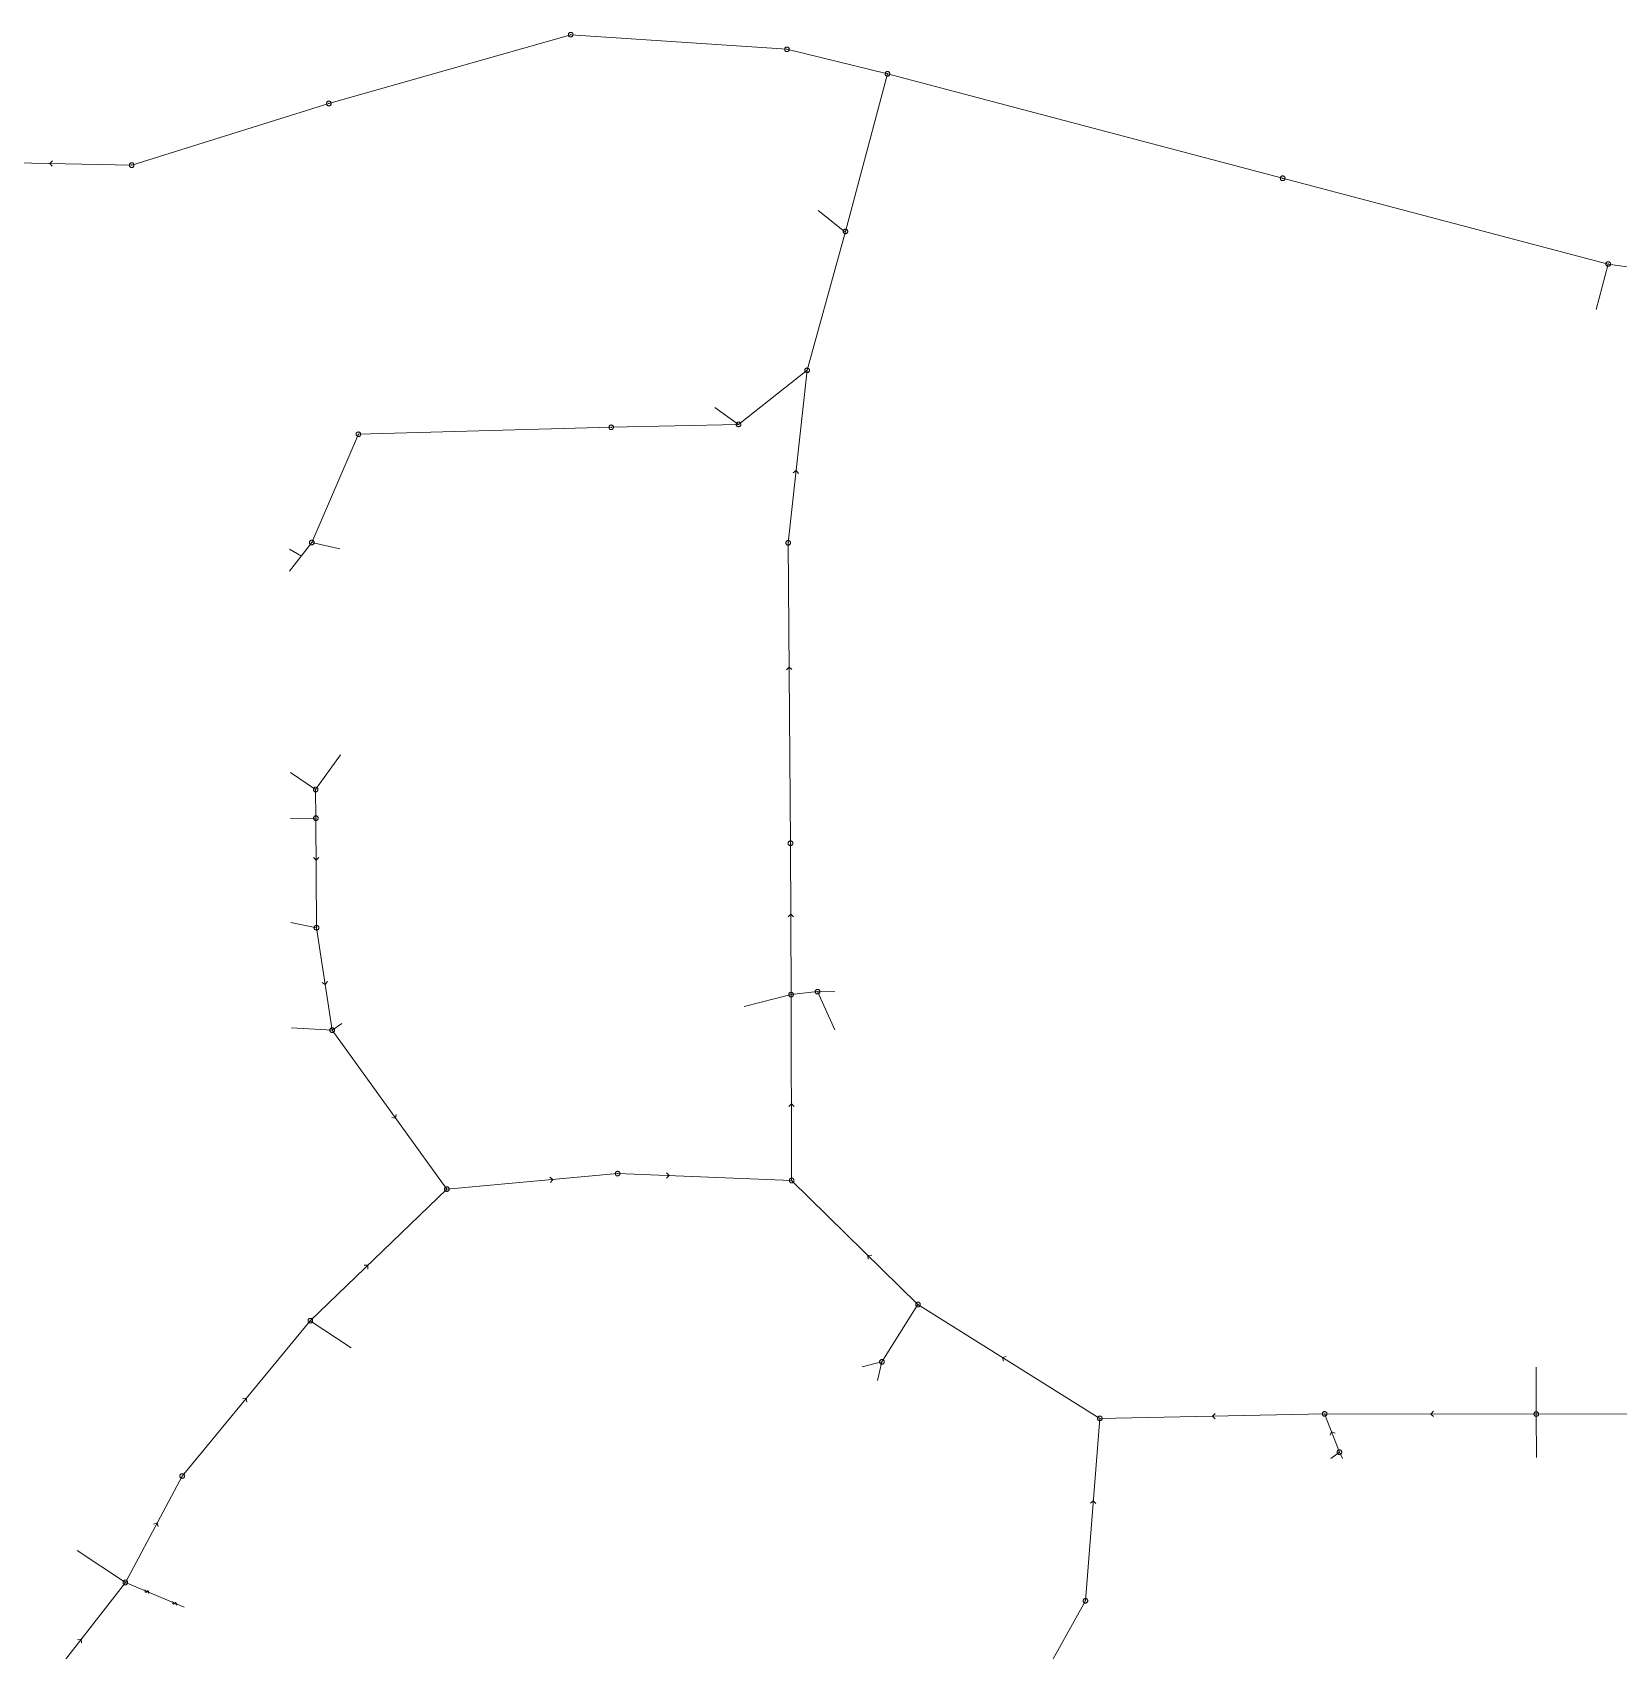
# Model space of a CAD drawing. Header units: metres. Extents: x 25504150 to 25508618, y 6694193 to 6702753.
# Drawn here: x 25505880.9 to 25506196.1, y 6696056.6 to 6696378.1 of the extents above; entities that cross this region are included whole.
import ezdxf

# ---------------------------------------------------------------- set-up
doc = ezdxf.new("R2010")
doc.units = ezdxf.units.M
for name, pattern in [('Sewer_node', [0]), ('Viemariputket', [0]), ('Viemarivarusteet', [0])]:
    doc.linetypes.add(name, pattern=pattern)
for name, color, linetype, lineweight in [('Sewer_node', 7, 'Sewer_node', 0), ('Viemariputket', 7, 'Viemariputket', 0), ('Viemarivarusteet', 7, 'Viemarivarusteet', 0)]:
    doc.layers.add(name, color=color, linetype=linetype, lineweight=lineweight)

msp = doc.modelspace()

# ---------------------------------------------------------------- linework, layer by layer
at = {"layer": 'Sewer_node', "color": 46, "linetype": 'Continuous', "true_color": 0x7f5f00, "flags": 128}
for points, elevation in [([(25505988.36, 6696377.65), (25505988.35, 6696377.72), (25505988.34, 6696377.79), (25505988.31, 6696377.86), (25505988.27, 6696377.92), (25505988.23, 6696377.98), (25505988.17, 6696378.02), (25505988.11, 6696378.06), (25505988.04, 6696378.09), (25505987.97, 6696378.1), (25505987.9, 6696378.11), (25505987.83, 6696378.1), (25505987.76, 6696378.09), (25505987.69, 6696378.06), (25505987.63, 6696378.02), (25505987.57, 6696377.98), (25505987.53, 6696377.92), (25505987.49, 6696377.86), (25505987.46, 6696377.79), (25505987.45, 6696377.72), (25505987.44, 6696377.65), (25505987.45, 6696377.58), (25505987.46, 6696377.51), (25505987.49, 6696377.44), (25505987.53, 6696377.38), (25505987.57, 6696377.32), (25505987.63, 6696377.28), (25505987.69, 6696377.24), (25505987.76, 6696377.21), (25505987.83, 6696377.2), (25505987.9, 6696377.19), (25505987.97, 6696377.2), (25505988.04, 6696377.21), (25505988.11, 6696377.24), (25505988.17, 6696377.28), (25505988.23, 6696377.32), (25505988.27, 6696377.38), (25505988.31, 6696377.44), (25505988.34, 6696377.51), (25505988.35, 6696377.58)], 44.67), ([(25506031.33, 6696374.74), (25506031.32, 6696374.81), (25506031.31, 6696374.88), (25506031.28, 6696374.95), (25506031.24, 6696375.01), (25506031.2, 6696375.07), (25506031.14, 6696375.11), (25506031.08, 6696375.15), (25506031.01, 6696375.18), (25506030.94, 6696375.19), (25506030.87, 6696375.2), (25506030.8, 6696375.19), (25506030.73, 6696375.18), (25506030.66, 6696375.15), (25506030.6, 6696375.11), (25506030.54, 6696375.07), (25506030.5, 6696375.01), (25506030.46, 6696374.95), (25506030.43, 6696374.88), (25506030.42, 6696374.81), (25506030.41, 6696374.74), (25506030.42, 6696374.67), (25506030.43, 6696374.6), (25506030.46, 6696374.53), (25506030.5, 6696374.47), (25506030.54, 6696374.41), (25506030.6, 6696374.37), (25506030.66, 6696374.33), (25506030.73, 6696374.3), (25506030.8, 6696374.29), (25506030.87, 6696374.28), (25506030.94, 6696374.29), (25506031.01, 6696374.3), (25506031.08, 6696374.33), (25506031.14, 6696374.37), (25506031.2, 6696374.41), (25506031.24, 6696374.47), (25506031.28, 6696374.53), (25506031.31, 6696374.6), (25506031.32, 6696374.67)], 46.38), ([(25506051.32, 6696369.88), (25506051.31, 6696369.95), (25506051.3, 6696370.03), (25506051.27, 6696370.09), (25506051.23, 6696370.16), (25506051.18, 6696370.21), (25506051.13, 6696370.26), (25506051.06, 6696370.3), (25506051, 6696370.33), (25506050.92, 6696370.34), (25506050.85, 6696370.35), (25506050.78, 6696370.34), (25506050.7, 6696370.33), (25506050.64, 6696370.3), (25506050.57, 6696370.26), (25506050.52, 6696370.21), (25506050.47, 6696370.16), (25506050.43, 6696370.09), (25506050.4, 6696370.03), (25506050.39, 6696369.95), (25506050.38, 6696369.88), (25506050.39, 6696369.81), (25506050.4, 6696369.73), (25506050.43, 6696369.67), (25506050.47, 6696369.6), (25506050.52, 6696369.55), (25506050.57, 6696369.5), (25506050.64, 6696369.46), (25506050.7, 6696369.43), (25506050.78, 6696369.42), (25506050.85, 6696369.41), (25506050.92, 6696369.42), (25506051, 6696369.43), (25506051.06, 6696369.46), (25506051.13, 6696369.5), (25506051.18, 6696369.55), (25506051.23, 6696369.6), (25506051.27, 6696369.67), (25506051.3, 6696369.73), (25506051.31, 6696369.81)], 46.62), ([(25505940.3, 6696363.98), (25505940.29, 6696364.05), (25505940.28, 6696364.12), (25505940.25, 6696364.19), (25505940.21, 6696364.25), (25505940.17, 6696364.31), (25505940.11, 6696364.35), (25505940.05, 6696364.39), (25505939.98, 6696364.42), (25505939.91, 6696364.43), (25505939.84, 6696364.44), (25505939.77, 6696364.43), (25505939.7, 6696364.42), (25505939.63, 6696364.39), (25505939.57, 6696364.35), (25505939.51, 6696364.31), (25505939.47, 6696364.25), (25505939.43, 6696364.19), (25505939.4, 6696364.12), (25505939.39, 6696364.05), (25505939.38, 6696363.98), (25505939.39, 6696363.91), (25505939.4, 6696363.84), (25505939.43, 6696363.77), (25505939.47, 6696363.71), (25505939.51, 6696363.65), (25505939.57, 6696363.61), (25505939.63, 6696363.57), (25505939.7, 6696363.54), (25505939.77, 6696363.53), (25505939.84, 6696363.52), (25505939.91, 6696363.53), (25505939.98, 6696363.54), (25505940.05, 6696363.57), (25505940.11, 6696363.61), (25505940.17, 6696363.65), (25505940.21, 6696363.71), (25505940.25, 6696363.77), (25505940.28, 6696363.84), (25505940.29, 6696363.91)], 41.49), ([(25505901.12, 6696351.73), (25505901.11, 6696351.8), (25505901.1, 6696351.87), (25505901.07, 6696351.94), (25505901.03, 6696352), (25505900.99, 6696352.06), (25505900.93, 6696352.1), (25505900.87, 6696352.14), (25505900.8, 6696352.17), (25505900.73, 6696352.18), (25505900.66, 6696352.19), (25505900.59, 6696352.18), (25505900.52, 6696352.17), (25505900.45, 6696352.14), (25505900.39, 6696352.1), (25505900.33, 6696352.06), (25505900.29, 6696352), (25505900.25, 6696351.94), (25505900.22, 6696351.87), (25505900.21, 6696351.8), (25505900.2, 6696351.73), (25505900.21, 6696351.66), (25505900.22, 6696351.59), (25505900.25, 6696351.52), (25505900.29, 6696351.46), (25505900.33, 6696351.4), (25505900.39, 6696351.36), (25505900.45, 6696351.32), (25505900.52, 6696351.29), (25505900.59, 6696351.28), (25505900.66, 6696351.27), (25505900.73, 6696351.28), (25505900.8, 6696351.29), (25505900.87, 6696351.32), (25505900.93, 6696351.36), (25505900.99, 6696351.4), (25505901.03, 6696351.46), (25505901.07, 6696351.52), (25505901.1, 6696351.59), (25505901.11, 6696351.66)], 39.39), ([(25506129.84, 6696349.12), (25506129.83, 6696349.19), (25506129.82, 6696349.27), (25506129.79, 6696349.33), (25506129.75, 6696349.4), (25506129.7, 6696349.45), (25506129.65, 6696349.5), (25506129.58, 6696349.54), (25506129.52, 6696349.57), (25506129.44, 6696349.58), (25506129.37, 6696349.59), (25506129.3, 6696349.58), (25506129.22, 6696349.57), (25506129.16, 6696349.54), (25506129.09, 6696349.5), (25506129.04, 6696349.45), (25506128.99, 6696349.4), (25506128.95, 6696349.33), (25506128.92, 6696349.27), (25506128.91, 6696349.19), (25506128.9, 6696349.12), (25506128.91, 6696349.05), (25506128.92, 6696348.97), (25506128.95, 6696348.91), (25506128.99, 6696348.84), (25506129.04, 6696348.79), (25506129.09, 6696348.74), (25506129.16, 6696348.7), (25506129.22, 6696348.67), (25506129.3, 6696348.66), (25506129.37, 6696348.65), (25506129.44, 6696348.66), (25506129.52, 6696348.67), (25506129.58, 6696348.7), (25506129.65, 6696348.74), (25506129.7, 6696348.79), (25506129.75, 6696348.84), (25506129.79, 6696348.91), (25506129.82, 6696348.97), (25506129.83, 6696349.05)], 47.59), ([(25506042.95, 6696338.56), (25506042.94, 6696338.63), (25506042.93, 6696338.7), (25506042.9, 6696338.77), (25506042.86, 6696338.83), (25506042.82, 6696338.89), (25506042.76, 6696338.93), (25506042.7, 6696338.97), (25506042.63, 6696339), (25506042.56, 6696339.01), (25506042.49, 6696339.02), (25506042.42, 6696339.01), (25506042.35, 6696339), (25506042.28, 6696338.97), (25506042.22, 6696338.93), (25506042.16, 6696338.89), (25506042.12, 6696338.83), (25506042.08, 6696338.77), (25506042.05, 6696338.7), (25506042.04, 6696338.63), (25506042.03, 6696338.56), (25506042.04, 6696338.49), (25506042.05, 6696338.42), (25506042.08, 6696338.35), (25506042.12, 6696338.29), (25506042.16, 6696338.23), (25506042.22, 6696338.19), (25506042.28, 6696338.15), (25506042.35, 6696338.12), (25506042.42, 6696338.11), (25506042.49, 6696338.1), (25506042.56, 6696338.11), (25506042.63, 6696338.12), (25506042.7, 6696338.15), (25506042.76, 6696338.19), (25506042.82, 6696338.23), (25506042.86, 6696338.29), (25506042.9, 6696338.35), (25506042.93, 6696338.42), (25506042.94, 6696338.49)], 48.01), ([(25506194.52, 6696332.09), (25506194.51, 6696332.16), (25506194.5, 6696332.23), (25506194.47, 6696332.3), (25506194.43, 6696332.36), (25506194.39, 6696332.42), (25506194.33, 6696332.46), (25506194.27, 6696332.5), (25506194.2, 6696332.53), (25506194.13, 6696332.54), (25506194.06, 6696332.55), (25506193.99, 6696332.54), (25506193.92, 6696332.53), (25506193.85, 6696332.5), (25506193.79, 6696332.46), (25506193.73, 6696332.42), (25506193.69, 6696332.36), (25506193.65, 6696332.3), (25506193.62, 6696332.23), (25506193.61, 6696332.16), (25506193.6, 6696332.09), (25506193.61, 6696332.02), (25506193.62, 6696331.95), (25506193.65, 6696331.88), (25506193.69, 6696331.82), (25506193.73, 6696331.76), (25506193.79, 6696331.72), (25506193.85, 6696331.68), (25506193.92, 6696331.65), (25506193.99, 6696331.64), (25506194.06, 6696331.63), (25506194.13, 6696331.64), (25506194.2, 6696331.65), (25506194.27, 6696331.68), (25506194.33, 6696331.72), (25506194.39, 6696331.76), (25506194.43, 6696331.82), (25506194.47, 6696331.88), (25506194.5, 6696331.95), (25506194.51, 6696332.02)], 47), ([(25506035.34, 6696310.97), (25506035.33, 6696311.04), (25506035.32, 6696311.11), (25506035.29, 6696311.18), (25506035.25, 6696311.24), (25506035.21, 6696311.3), (25506035.15, 6696311.34), (25506035.09, 6696311.38), (25506035.02, 6696311.41), (25506034.95, 6696311.42), (25506034.88, 6696311.43), (25506034.81, 6696311.42), (25506034.74, 6696311.41), (25506034.67, 6696311.38), (25506034.61, 6696311.34), (25506034.55, 6696311.3), (25506034.51, 6696311.24), (25506034.47, 6696311.18), (25506034.44, 6696311.11), (25506034.43, 6696311.04), (25506034.42, 6696310.97), (25506034.43, 6696310.9), (25506034.44, 6696310.83), (25506034.47, 6696310.76), (25506034.51, 6696310.7), (25506034.55, 6696310.64), (25506034.61, 6696310.6), (25506034.67, 6696310.56), (25506034.74, 6696310.53), (25506034.81, 6696310.52), (25506034.88, 6696310.51), (25506034.95, 6696310.52), (25506035.02, 6696310.53), (25506035.09, 6696310.56), (25506035.15, 6696310.6), (25506035.21, 6696310.64), (25506035.25, 6696310.7), (25506035.29, 6696310.76), (25506035.32, 6696310.83), (25506035.33, 6696310.9)], 49.31), ([(25505946.17, 6696298.26), (25505946.16, 6696298.33), (25505946.15, 6696298.4), (25505946.12, 6696298.47), (25505946.08, 6696298.53), (25505946.04, 6696298.59), (25505945.98, 6696298.63), (25505945.92, 6696298.67), (25505945.85, 6696298.7), (25505945.78, 6696298.71), (25505945.71, 6696298.72), (25505945.64, 6696298.71), (25505945.57, 6696298.7), (25505945.5, 6696298.67), (25505945.44, 6696298.63), (25505945.38, 6696298.59), (25505945.34, 6696298.53), (25505945.3, 6696298.47), (25505945.27, 6696298.4), (25505945.26, 6696298.33), (25505945.25, 6696298.26), (25505945.26, 6696298.19), (25505945.27, 6696298.12), (25505945.3, 6696298.05), (25505945.34, 6696297.99), (25505945.38, 6696297.93), (25505945.44, 6696297.89), (25505945.5, 6696297.85), (25505945.57, 6696297.82), (25505945.64, 6696297.81), (25505945.71, 6696297.8), (25505945.78, 6696297.81), (25505945.85, 6696297.82), (25505945.92, 6696297.85), (25505945.98, 6696297.89), (25505946.04, 6696297.93), (25505946.08, 6696297.99), (25505946.12, 6696298.05), (25505946.15, 6696298.12), (25505946.16, 6696298.19)], 52.23), ([(25505996.42, 6696299.65), (25505996.41, 6696299.72), (25505996.4, 6696299.79), (25505996.37, 6696299.86), (25505996.33, 6696299.92), (25505996.29, 6696299.98), (25505996.23, 6696300.02), (25505996.17, 6696300.06), (25505996.1, 6696300.09), (25505996.03, 6696300.1), (25505995.96, 6696300.11), (25505995.89, 6696300.1), (25505995.82, 6696300.09), (25505995.75, 6696300.06), (25505995.69, 6696300.02), (25505995.63, 6696299.98), (25505995.59, 6696299.92), (25505995.55, 6696299.86), (25505995.52, 6696299.79), (25505995.51, 6696299.72), (25505995.5, 6696299.65), (25505995.51, 6696299.58), (25505995.52, 6696299.51), (25505995.55, 6696299.44), (25505995.59, 6696299.38), (25505995.63, 6696299.32), (25505995.69, 6696299.28), (25505995.75, 6696299.24), (25505995.82, 6696299.21), (25505995.89, 6696299.2), (25505995.96, 6696299.19), (25505996.03, 6696299.2), (25505996.1, 6696299.21), (25505996.17, 6696299.24), (25505996.23, 6696299.28), (25505996.29, 6696299.32), (25505996.33, 6696299.38), (25505996.37, 6696299.44), (25505996.4, 6696299.51), (25505996.41, 6696299.58)], 49.79), ([(25506021.7, 6696300.23), (25506021.69, 6696300.3), (25506021.68, 6696300.37), (25506021.65, 6696300.44), (25506021.61, 6696300.5), (25506021.57, 6696300.56), (25506021.51, 6696300.6), (25506021.45, 6696300.64), (25506021.38, 6696300.67), (25506021.31, 6696300.68), (25506021.24, 6696300.69), (25506021.17, 6696300.68), (25506021.1, 6696300.67), (25506021.03, 6696300.64), (25506020.97, 6696300.6), (25506020.91, 6696300.56), (25506020.87, 6696300.5), (25506020.83, 6696300.44), (25506020.8, 6696300.37), (25506020.79, 6696300.3), (25506020.78, 6696300.23), (25506020.79, 6696300.16), (25506020.8, 6696300.09), (25506020.83, 6696300.02), (25506020.87, 6696299.96), (25506020.91, 6696299.9), (25506020.97, 6696299.86), (25506021.03, 6696299.82), (25506021.1, 6696299.79), (25506021.17, 6696299.78), (25506021.24, 6696299.77), (25506021.31, 6696299.78), (25506021.38, 6696299.79), (25506021.45, 6696299.82), (25506021.51, 6696299.86), (25506021.57, 6696299.9), (25506021.61, 6696299.96), (25506021.65, 6696300.02), (25506021.68, 6696300.09), (25506021.69, 6696300.16)], 49.57), ([(25505936.91, 6696276.77), (25505936.9, 6696276.84), (25505936.89, 6696276.92), (25505936.86, 6696276.98), (25505936.82, 6696277.05), (25505936.77, 6696277.1), (25505936.72, 6696277.15), (25505936.65, 6696277.19), (25505936.59, 6696277.22), (25505936.51, 6696277.23), (25505936.44, 6696277.24), (25505936.37, 6696277.23), (25505936.29, 6696277.22), (25505936.23, 6696277.19), (25505936.16, 6696277.15), (25505936.11, 6696277.1), (25505936.06, 6696277.05), (25505936.02, 6696276.98), (25505935.99, 6696276.92), (25505935.98, 6696276.84), (25505935.97, 6696276.77), (25505935.98, 6696276.7), (25505935.99, 6696276.62), (25505936.02, 6696276.56), (25505936.06, 6696276.49), (25505936.11, 6696276.44), (25505936.16, 6696276.39), (25505936.23, 6696276.35), (25505936.29, 6696276.32), (25505936.37, 6696276.31), (25505936.44, 6696276.3), (25505936.51, 6696276.31), (25505936.59, 6696276.32), (25505936.65, 6696276.35), (25505936.72, 6696276.39), (25505936.77, 6696276.44), (25505936.82, 6696276.49), (25505936.86, 6696276.56), (25505936.89, 6696276.62), (25505936.9, 6696276.7)], 52.59), ([(25506031.58, 6696276.7), (25506031.57, 6696276.77), (25506031.56, 6696276.84), (25506031.53, 6696276.91), (25506031.49, 6696276.97), (25506031.45, 6696277.03), (25506031.39, 6696277.07), (25506031.33, 6696277.11), (25506031.26, 6696277.14), (25506031.19, 6696277.15), (25506031.12, 6696277.16), (25506031.05, 6696277.15), (25506030.98, 6696277.14), (25506030.91, 6696277.11), (25506030.85, 6696277.07), (25506030.79, 6696277.03), (25506030.75, 6696276.97), (25506030.71, 6696276.91), (25506030.68, 6696276.84), (25506030.67, 6696276.77), (25506030.66, 6696276.7), (25506030.67, 6696276.63), (25506030.68, 6696276.56), (25506030.71, 6696276.49), (25506030.75, 6696276.43), (25506030.79, 6696276.37), (25506030.85, 6696276.33), (25506030.91, 6696276.29), (25506030.98, 6696276.26), (25506031.05, 6696276.25), (25506031.12, 6696276.24), (25506031.19, 6696276.25), (25506031.26, 6696276.26), (25506031.33, 6696276.29), (25506031.39, 6696276.33), (25506031.45, 6696276.37), (25506031.49, 6696276.43), (25506031.53, 6696276.49), (25506031.56, 6696276.56), (25506031.57, 6696276.63)], 50.41), ([(25505937.68, 6696227.7), (25505937.67, 6696227.77), (25505937.66, 6696227.84), (25505937.63, 6696227.91), (25505937.59, 6696227.97), (25505937.55, 6696228.03), (25505937.49, 6696228.07), (25505937.43, 6696228.11), (25505937.36, 6696228.14), (25505937.29, 6696228.15), (25505937.22, 6696228.16), (25505937.15, 6696228.15), (25505937.08, 6696228.14), (25505937.01, 6696228.11), (25505936.95, 6696228.07), (25505936.89, 6696228.03), (25505936.85, 6696227.97), (25505936.81, 6696227.91), (25505936.78, 6696227.84), (25505936.77, 6696227.77), (25505936.76, 6696227.7), (25505936.77, 6696227.63), (25505936.78, 6696227.56), (25505936.81, 6696227.49), (25505936.85, 6696227.43), (25505936.89, 6696227.37), (25505936.95, 6696227.33), (25505937.01, 6696227.29), (25505937.08, 6696227.26), (25505937.15, 6696227.25), (25505937.22, 6696227.24), (25505937.29, 6696227.25), (25505937.36, 6696227.26), (25505937.43, 6696227.29), (25505937.49, 6696227.33), (25505937.55, 6696227.37), (25505937.59, 6696227.43), (25505937.63, 6696227.49), (25505937.66, 6696227.56), (25505937.67, 6696227.63)], 53.03), ([(25505937.72, 6696222), (25505937.71, 6696222.07), (25505937.7, 6696222.14), (25505937.67, 6696222.21), (25505937.63, 6696222.27), (25505937.59, 6696222.33), (25505937.53, 6696222.37), (25505937.47, 6696222.41), (25505937.4, 6696222.44), (25505937.33, 6696222.45), (25505937.26, 6696222.46), (25505937.19, 6696222.45), (25505937.12, 6696222.44), (25505937.05, 6696222.41), (25505936.99, 6696222.37), (25505936.93, 6696222.33), (25505936.89, 6696222.27), (25505936.85, 6696222.21), (25505936.82, 6696222.14), (25505936.81, 6696222.07), (25505936.8, 6696222), (25505936.81, 6696221.93), (25505936.82, 6696221.86), (25505936.85, 6696221.79), (25505936.89, 6696221.73), (25505936.93, 6696221.67), (25505936.99, 6696221.63), (25505937.05, 6696221.59), (25505937.12, 6696221.56), (25505937.19, 6696221.55), (25505937.26, 6696221.54), (25505937.33, 6696221.55), (25505937.4, 6696221.56), (25505937.47, 6696221.59), (25505937.53, 6696221.63), (25505937.59, 6696221.67), (25505937.63, 6696221.73), (25505937.67, 6696221.79), (25505937.7, 6696221.86), (25505937.71, 6696221.93)], 50.44), ([(25506032.05, 6696217), (25506032.04, 6696217.07), (25506032.03, 6696217.15), (25506032, 6696217.21), (25506031.96, 6696217.28), (25506031.91, 6696217.33), (25506031.86, 6696217.38), (25506031.79, 6696217.42), (25506031.73, 6696217.45), (25506031.65, 6696217.46), (25506031.58, 6696217.47), (25506031.51, 6696217.46), (25506031.43, 6696217.45), (25506031.37, 6696217.42), (25506031.3, 6696217.38), (25506031.25, 6696217.33), (25506031.2, 6696217.28), (25506031.16, 6696217.21), (25506031.13, 6696217.15), (25506031.12, 6696217.07), (25506031.11, 6696217), (25506031.12, 6696216.93), (25506031.13, 6696216.85), (25506031.16, 6696216.79), (25506031.2, 6696216.72), (25506031.25, 6696216.67), (25506031.3, 6696216.62), (25506031.37, 6696216.58), (25506031.43, 6696216.55), (25506031.51, 6696216.54), (25506031.58, 6696216.53), (25506031.65, 6696216.54), (25506031.73, 6696216.55), (25506031.79, 6696216.58), (25506031.86, 6696216.62), (25506031.91, 6696216.67), (25506031.96, 6696216.72), (25506032, 6696216.79), (25506032.03, 6696216.85), (25506032.04, 6696216.93)], 51.18), ([(25505937.86, 6696200.24), (25505937.85, 6696200.31), (25505937.84, 6696200.39), (25505937.81, 6696200.45), (25505937.77, 6696200.52), (25505937.72, 6696200.57), (25505937.67, 6696200.62), (25505937.6, 6696200.66), (25505937.54, 6696200.69), (25505937.46, 6696200.7), (25505937.39, 6696200.71), (25505937.32, 6696200.7), (25505937.24, 6696200.69), (25505937.18, 6696200.66), (25505937.11, 6696200.62), (25505937.06, 6696200.57), (25505937.01, 6696200.52), (25505936.97, 6696200.45), (25505936.94, 6696200.39), (25505936.93, 6696200.31), (25505936.92, 6696200.24), (25505936.93, 6696200.17), (25505936.94, 6696200.09), (25505936.97, 6696200.03), (25505937.01, 6696199.96), (25505937.06, 6696199.91), (25505937.11, 6696199.86), (25505937.18, 6696199.82), (25505937.24, 6696199.79), (25505937.32, 6696199.78), (25505937.39, 6696199.77), (25505937.46, 6696199.78), (25505937.54, 6696199.79), (25505937.6, 6696199.82), (25505937.67, 6696199.86), (25505937.72, 6696199.91), (25505937.77, 6696199.96), (25505937.81, 6696200.03), (25505937.84, 6696200.09), (25505937.85, 6696200.17)], 52.53), ([(25506032.15, 6696186.94), (25506032.14, 6696187.01), (25506032.13, 6696187.08), (25506032.1, 6696187.15), (25506032.06, 6696187.21), (25506032.02, 6696187.27), (25506031.96, 6696187.31), (25506031.9, 6696187.35), (25506031.83, 6696187.38), (25506031.76, 6696187.39), (25506031.69, 6696187.4), (25506031.62, 6696187.39), (25506031.55, 6696187.38), (25506031.48, 6696187.35), (25506031.42, 6696187.31), (25506031.36, 6696187.27), (25506031.32, 6696187.21), (25506031.28, 6696187.15), (25506031.25, 6696187.08), (25506031.24, 6696187.01), (25506031.23, 6696186.94), (25506031.24, 6696186.87), (25506031.25, 6696186.8), (25506031.28, 6696186.73), (25506031.32, 6696186.67), (25506031.36, 6696186.61), (25506031.42, 6696186.57), (25506031.48, 6696186.53), (25506031.55, 6696186.5), (25506031.62, 6696186.49), (25506031.69, 6696186.48), (25506031.76, 6696186.49), (25506031.83, 6696186.5), (25506031.9, 6696186.53), (25506031.96, 6696186.57), (25506032.02, 6696186.61), (25506032.06, 6696186.67), (25506032.1, 6696186.73), (25506032.13, 6696186.8), (25506032.14, 6696186.87)], 51.01), ([(25506037.41, 6696187.53), (25506037.4, 6696187.6), (25506037.39, 6696187.67), (25506037.36, 6696187.74), (25506037.32, 6696187.8), (25506037.28, 6696187.86), (25506037.22, 6696187.9), (25506037.16, 6696187.94), (25506037.09, 6696187.97), (25506037.02, 6696187.98), (25506036.95, 6696187.99), (25506036.88, 6696187.98), (25506036.81, 6696187.97), (25506036.74, 6696187.94), (25506036.68, 6696187.9), (25506036.62, 6696187.86), (25506036.58, 6696187.8), (25506036.54, 6696187.74), (25506036.51, 6696187.67), (25506036.5, 6696187.6), (25506036.49, 6696187.53), (25506036.5, 6696187.46), (25506036.51, 6696187.39), (25506036.54, 6696187.32), (25506036.58, 6696187.26), (25506036.62, 6696187.2), (25506036.68, 6696187.16), (25506036.74, 6696187.12), (25506036.81, 6696187.09), (25506036.88, 6696187.08), (25506036.95, 6696187.07), (25506037.02, 6696187.08), (25506037.09, 6696187.09), (25506037.16, 6696187.12), (25506037.22, 6696187.16), (25506037.28, 6696187.2), (25506037.32, 6696187.26), (25506037.36, 6696187.32), (25506037.39, 6696187.39), (25506037.4, 6696187.46)], 51.33), ([(25505940.96, 6696179.88), (25505940.95, 6696179.95), (25505940.94, 6696180.02), (25505940.91, 6696180.09), (25505940.87, 6696180.15), (25505940.83, 6696180.21), (25505940.77, 6696180.25), (25505940.71, 6696180.29), (25505940.64, 6696180.32), (25505940.57, 6696180.33), (25505940.5, 6696180.34), (25505940.43, 6696180.33), (25505940.36, 6696180.32), (25505940.29, 6696180.29), (25505940.23, 6696180.25), (25505940.17, 6696180.21), (25505940.13, 6696180.15), (25505940.09, 6696180.09), (25505940.06, 6696180.02), (25505940.05, 6696179.95), (25505940.04, 6696179.88), (25505940.05, 6696179.81), (25505940.06, 6696179.74), (25505940.09, 6696179.67), (25505940.13, 6696179.61), (25505940.17, 6696179.55), (25505940.23, 6696179.51), (25505940.29, 6696179.47), (25505940.36, 6696179.44), (25505940.43, 6696179.43), (25505940.5, 6696179.42), (25505940.57, 6696179.43), (25505940.64, 6696179.44), (25505940.71, 6696179.47), (25505940.77, 6696179.51), (25505940.83, 6696179.55), (25505940.87, 6696179.61), (25505940.91, 6696179.67), (25505940.94, 6696179.74), (25505940.95, 6696179.81)], 52.09), ([(25505997.68, 6696151.38), (25505997.67, 6696151.45), (25505997.66, 6696151.52), (25505997.63, 6696151.59), (25505997.59, 6696151.65), (25505997.55, 6696151.71), (25505997.49, 6696151.75), (25505997.43, 6696151.79), (25505997.36, 6696151.82), (25505997.29, 6696151.83), (25505997.22, 6696151.84), (25505997.15, 6696151.83), (25505997.08, 6696151.82), (25505997.01, 6696151.79), (25505996.95, 6696151.75), (25505996.89, 6696151.71), (25505996.85, 6696151.65), (25505996.81, 6696151.59), (25505996.78, 6696151.52), (25505996.77, 6696151.45), (25505996.76, 6696151.38), (25505996.77, 6696151.31), (25505996.78, 6696151.24), (25505996.81, 6696151.17), (25505996.85, 6696151.11), (25505996.89, 6696151.05), (25505996.95, 6696151.01), (25505997.01, 6696150.97), (25505997.08, 6696150.94), (25505997.15, 6696150.93), (25505997.22, 6696150.92), (25505997.29, 6696150.93), (25505997.36, 6696150.94), (25505997.43, 6696150.97), (25505997.49, 6696151.01), (25505997.55, 6696151.05), (25505997.59, 6696151.11), (25505997.63, 6696151.17), (25505997.66, 6696151.24), (25505997.67, 6696151.31)], 51.93), ([(25505963.74, 6696148.3), (25505963.73, 6696148.37), (25505963.72, 6696148.44), (25505963.69, 6696148.51), (25505963.65, 6696148.57), (25505963.61, 6696148.63), (25505963.55, 6696148.67), (25505963.49, 6696148.71), (25505963.42, 6696148.74), (25505963.35, 6696148.75), (25505963.28, 6696148.76), (25505963.21, 6696148.75), (25505963.14, 6696148.74), (25505963.07, 6696148.71), (25505963.01, 6696148.67), (25505962.95, 6696148.63), (25505962.91, 6696148.57), (25505962.87, 6696148.51), (25505962.84, 6696148.44), (25505962.83, 6696148.37), (25505962.82, 6696148.3), (25505962.83, 6696148.23), (25505962.84, 6696148.16), (25505962.87, 6696148.09), (25505962.91, 6696148.03), (25505962.95, 6696147.97), (25505963.01, 6696147.93), (25505963.07, 6696147.89), (25505963.14, 6696147.86), (25505963.21, 6696147.85), (25505963.28, 6696147.84), (25505963.35, 6696147.85), (25505963.42, 6696147.86), (25505963.49, 6696147.89), (25505963.55, 6696147.93), (25505963.61, 6696147.97), (25505963.65, 6696148.03), (25505963.69, 6696148.09), (25505963.72, 6696148.16), (25505963.73, 6696148.23)], 52.83), ([(25506032.26, 6696150.02), (25506032.25, 6696150.09), (25506032.24, 6696150.16), (25506032.21, 6696150.23), (25506032.17, 6696150.29), (25506032.13, 6696150.35), (25506032.07, 6696150.39), (25506032.01, 6696150.43), (25506031.94, 6696150.46), (25506031.87, 6696150.47), (25506031.8, 6696150.48), (25506031.73, 6696150.47), (25506031.66, 6696150.46), (25506031.59, 6696150.43), (25506031.53, 6696150.39), (25506031.47, 6696150.35), (25506031.43, 6696150.29), (25506031.39, 6696150.23), (25506031.36, 6696150.16), (25506031.35, 6696150.09), (25506031.34, 6696150.02), (25506031.35, 6696149.95), (25506031.36, 6696149.88), (25506031.39, 6696149.81), (25506031.43, 6696149.75), (25506031.47, 6696149.69), (25506031.53, 6696149.65), (25506031.59, 6696149.61), (25506031.66, 6696149.58), (25506031.73, 6696149.57), (25506031.8, 6696149.56), (25506031.87, 6696149.57), (25506031.94, 6696149.58), (25506032.01, 6696149.61), (25506032.07, 6696149.65), (25506032.13, 6696149.69), (25506032.17, 6696149.75), (25506032.21, 6696149.81), (25506032.24, 6696149.88), (25506032.25, 6696149.95)], 51.2), ([(25506057.37, 6696125.38), (25506057.36, 6696125.45), (25506057.35, 6696125.52), (25506057.32, 6696125.59), (25506057.28, 6696125.65), (25506057.24, 6696125.71), (25506057.18, 6696125.75), (25506057.12, 6696125.79), (25506057.05, 6696125.82), (25506056.98, 6696125.83), (25506056.91, 6696125.84), (25506056.84, 6696125.83), (25506056.77, 6696125.82), (25506056.7, 6696125.79), (25506056.64, 6696125.75), (25506056.58, 6696125.71), (25506056.54, 6696125.65), (25506056.5, 6696125.59), (25506056.47, 6696125.52), (25506056.46, 6696125.45), (25506056.45, 6696125.38), (25506056.46, 6696125.31), (25506056.47, 6696125.24), (25506056.5, 6696125.17), (25506056.54, 6696125.11), (25506056.58, 6696125.05), (25506056.64, 6696125.01), (25506056.7, 6696124.97), (25506056.77, 6696124.94), (25506056.84, 6696124.93), (25506056.91, 6696124.92), (25506056.98, 6696124.93), (25506057.05, 6696124.94), (25506057.12, 6696124.97), (25506057.18, 6696125.01), (25506057.24, 6696125.05), (25506057.28, 6696125.11), (25506057.32, 6696125.17), (25506057.35, 6696125.24), (25506057.36, 6696125.31)], 51.51), ([(25505936.62, 6696122.16), (25505936.61, 6696122.23), (25505936.6, 6696122.3), (25505936.57, 6696122.37), (25505936.53, 6696122.43), (25505936.49, 6696122.49), (25505936.43, 6696122.53), (25505936.37, 6696122.57), (25505936.3, 6696122.6), (25505936.23, 6696122.61), (25505936.16, 6696122.62), (25505936.09, 6696122.61), (25505936.02, 6696122.6), (25505935.95, 6696122.57), (25505935.89, 6696122.53), (25505935.83, 6696122.49), (25505935.79, 6696122.43), (25505935.75, 6696122.37), (25505935.72, 6696122.3), (25505935.71, 6696122.23), (25505935.7, 6696122.16), (25505935.71, 6696122.09), (25505935.72, 6696122.02), (25505935.75, 6696121.95), (25505935.79, 6696121.89), (25505935.83, 6696121.83), (25505935.89, 6696121.79), (25505935.95, 6696121.75), (25505936.02, 6696121.72), (25505936.09, 6696121.71), (25505936.16, 6696121.7), (25505936.23, 6696121.71), (25505936.3, 6696121.72), (25505936.37, 6696121.75), (25505936.43, 6696121.79), (25505936.49, 6696121.83), (25505936.53, 6696121.89), (25505936.57, 6696121.95), (25505936.6, 6696122.02), (25505936.61, 6696122.09)], 52.51), ([(25506050.21, 6696113.97), (25506050.2, 6696114.04), (25506050.19, 6696114.12), (25506050.16, 6696114.18), (25506050.12, 6696114.25), (25506050.07, 6696114.3), (25506050.02, 6696114.35), (25506049.95, 6696114.39), (25506049.89, 6696114.42), (25506049.81, 6696114.43), (25506049.74, 6696114.44), (25506049.67, 6696114.43), (25506049.59, 6696114.42), (25506049.53, 6696114.39), (25506049.46, 6696114.35), (25506049.41, 6696114.3), (25506049.36, 6696114.25), (25506049.32, 6696114.18), (25506049.29, 6696114.12), (25506049.28, 6696114.04), (25506049.27, 6696113.97), (25506049.28, 6696113.9), (25506049.29, 6696113.82), (25506049.32, 6696113.76), (25506049.36, 6696113.69), (25506049.41, 6696113.64), (25506049.46, 6696113.59), (25506049.53, 6696113.55), (25506049.59, 6696113.52), (25506049.67, 6696113.51), (25506049.74, 6696113.5), (25506049.81, 6696113.51), (25506049.89, 6696113.52), (25506049.95, 6696113.55), (25506050.02, 6696113.59), (25506050.07, 6696113.64), (25506050.12, 6696113.69), (25506050.16, 6696113.76), (25506050.19, 6696113.82), (25506050.2, 6696113.9)], 51.53), ([(25506093.5, 6696102.75), (25506093.49, 6696102.82), (25506093.48, 6696102.89), (25506093.45, 6696102.96), (25506093.41, 6696103.02), (25506093.37, 6696103.08), (25506093.31, 6696103.12), (25506093.25, 6696103.16), (25506093.18, 6696103.19), (25506093.11, 6696103.2), (25506093.04, 6696103.21), (25506092.97, 6696103.2), (25506092.9, 6696103.19), (25506092.83, 6696103.16), (25506092.77, 6696103.12), (25506092.71, 6696103.08), (25506092.67, 6696103.02), (25506092.63, 6696102.96), (25506092.6, 6696102.89), (25506092.59, 6696102.82), (25506092.58, 6696102.75), (25506092.59, 6696102.68), (25506092.6, 6696102.61), (25506092.63, 6696102.54), (25506092.67, 6696102.48), (25506092.71, 6696102.42), (25506092.77, 6696102.38), (25506092.83, 6696102.34), (25506092.9, 6696102.31), (25506092.97, 6696102.3), (25506093.04, 6696102.29), (25506093.11, 6696102.3), (25506093.18, 6696102.31), (25506093.25, 6696102.34), (25506093.31, 6696102.38), (25506093.37, 6696102.42), (25506093.41, 6696102.48), (25506093.45, 6696102.54), (25506093.48, 6696102.61), (25506093.49, 6696102.68)], 51.22), ([(25506138.17, 6696103.64), (25506138.16, 6696103.71), (25506138.15, 6696103.78), (25506138.12, 6696103.85), (25506138.08, 6696103.91), (25506138.04, 6696103.97), (25506137.98, 6696104.01), (25506137.92, 6696104.05), (25506137.85, 6696104.08), (25506137.78, 6696104.09), (25506137.71, 6696104.1), (25506137.64, 6696104.09), (25506137.57, 6696104.08), (25506137.5, 6696104.05), (25506137.44, 6696104.01), (25506137.38, 6696103.97), (25506137.34, 6696103.91), (25506137.3, 6696103.85), (25506137.27, 6696103.78), (25506137.26, 6696103.71), (25506137.25, 6696103.64), (25506137.26, 6696103.57), (25506137.27, 6696103.5), (25506137.3, 6696103.43), (25506137.34, 6696103.37), (25506137.38, 6696103.31), (25506137.44, 6696103.27), (25506137.5, 6696103.23), (25506137.57, 6696103.2), (25506137.64, 6696103.19), (25506137.71, 6696103.18), (25506137.78, 6696103.19), (25506137.85, 6696103.2), (25506137.92, 6696103.23), (25506137.98, 6696103.27), (25506138.04, 6696103.31), (25506138.08, 6696103.37), (25506138.12, 6696103.43), (25506138.15, 6696103.5), (25506138.16, 6696103.57)], 51.06), ([(25506180.23, 6696103.61), (25506180.22, 6696103.68), (25506180.21, 6696103.75), (25506180.18, 6696103.82), (25506180.14, 6696103.88), (25506180.1, 6696103.94), (25506180.04, 6696103.98), (25506179.98, 6696104.02), (25506179.91, 6696104.05), (25506179.84, 6696104.06), (25506179.77, 6696104.07), (25506179.7, 6696104.06), (25506179.63, 6696104.05), (25506179.56, 6696104.02), (25506179.5, 6696103.98), (25506179.44, 6696103.94), (25506179.4, 6696103.88), (25506179.36, 6696103.82), (25506179.33, 6696103.75), (25506179.32, 6696103.68), (25506179.31, 6696103.61), (25506179.32, 6696103.54), (25506179.33, 6696103.47), (25506179.36, 6696103.4), (25506179.4, 6696103.34), (25506179.44, 6696103.28), (25506179.5, 6696103.24), (25506179.56, 6696103.2), (25506179.63, 6696103.17), (25506179.7, 6696103.16), (25506179.77, 6696103.15), (25506179.84, 6696103.16), (25506179.91, 6696103.17), (25506179.98, 6696103.2), (25506180.04, 6696103.24), (25506180.1, 6696103.28), (25506180.14, 6696103.34), (25506180.18, 6696103.4), (25506180.21, 6696103.47), (25506180.22, 6696103.54)], 50.68), ([(25506141.11, 6696096.04), (25506141.1, 6696096.11), (25506141.09, 6696096.18), (25506141.06, 6696096.25), (25506141.02, 6696096.31), (25506140.98, 6696096.37), (25506140.92, 6696096.41), (25506140.86, 6696096.45), (25506140.79, 6696096.48), (25506140.72, 6696096.49), (25506140.65, 6696096.5), (25506140.58, 6696096.49), (25506140.51, 6696096.48), (25506140.44, 6696096.45), (25506140.38, 6696096.41), (25506140.32, 6696096.37), (25506140.28, 6696096.31), (25506140.24, 6696096.25), (25506140.21, 6696096.18), (25506140.2, 6696096.11), (25506140.19, 6696096.04), (25506140.2, 6696095.97), (25506140.21, 6696095.9), (25506140.24, 6696095.83), (25506140.28, 6696095.77), (25506140.32, 6696095.71), (25506140.38, 6696095.67), (25506140.44, 6696095.63), (25506140.51, 6696095.6), (25506140.58, 6696095.59), (25506140.65, 6696095.58), (25506140.72, 6696095.59), (25506140.79, 6696095.6), (25506140.86, 6696095.63), (25506140.92, 6696095.67), (25506140.98, 6696095.71), (25506141.02, 6696095.77), (25506141.06, 6696095.83), (25506141.09, 6696095.9), (25506141.1, 6696095.97)], 50.9), ([(25505911.16, 6696091.3), (25505911.15, 6696091.37), (25505911.14, 6696091.44), (25505911.11, 6696091.51), (25505911.07, 6696091.57), (25505911.03, 6696091.63), (25505910.97, 6696091.67), (25505910.91, 6696091.71), (25505910.84, 6696091.74), (25505910.77, 6696091.75), (25505910.7, 6696091.76), (25505910.63, 6696091.75), (25505910.56, 6696091.74), (25505910.49, 6696091.71), (25505910.43, 6696091.67), (25505910.37, 6696091.63), (25505910.33, 6696091.57), (25505910.29, 6696091.51), (25505910.26, 6696091.44), (25505910.25, 6696091.37), (25505910.24, 6696091.3), (25505910.25, 6696091.23), (25505910.26, 6696091.16), (25505910.29, 6696091.09), (25505910.33, 6696091.03), (25505910.37, 6696090.97), (25505910.43, 6696090.93), (25505910.49, 6696090.89), (25505910.56, 6696090.86), (25505910.63, 6696090.85), (25505910.7, 6696090.84), (25505910.77, 6696090.85), (25505910.84, 6696090.86), (25505910.91, 6696090.89), (25505910.97, 6696090.93), (25505911.03, 6696090.97), (25505911.07, 6696091.03), (25505911.11, 6696091.09), (25505911.14, 6696091.16), (25505911.15, 6696091.23)], 50.57), ([(25505899.86, 6696070.15), (25505899.85, 6696070.22), (25505899.84, 6696070.29), (25505899.81, 6696070.36), (25505899.77, 6696070.42), (25505899.73, 6696070.48), (25505899.67, 6696070.52), (25505899.61, 6696070.56), (25505899.54, 6696070.59), (25505899.47, 6696070.6), (25505899.4, 6696070.61), (25505899.33, 6696070.6), (25505899.26, 6696070.59), (25505899.19, 6696070.56), (25505899.13, 6696070.52), (25505899.07, 6696070.48), (25505899.03, 6696070.42), (25505898.99, 6696070.36), (25505898.96, 6696070.29), (25505898.95, 6696070.22), (25505898.94, 6696070.15), (25505898.95, 6696070.08), (25505898.96, 6696070.01), (25505898.99, 6696069.94), (25505899.03, 6696069.88), (25505899.07, 6696069.82), (25505899.13, 6696069.78), (25505899.19, 6696069.74), (25505899.26, 6696069.71), (25505899.33, 6696069.7), (25505899.4, 6696069.69), (25505899.47, 6696069.7), (25505899.54, 6696069.71), (25505899.61, 6696069.74), (25505899.67, 6696069.78), (25505899.73, 6696069.82), (25505899.77, 6696069.88), (25505899.81, 6696069.94), (25505899.84, 6696070.01), (25505899.85, 6696070.08)], 50.94), ([(25506090.64, 6696066.52), (25506090.63, 6696066.59), (25506090.62, 6696066.66), (25506090.59, 6696066.73), (25506090.55, 6696066.79), (25506090.51, 6696066.85), (25506090.45, 6696066.89), (25506090.39, 6696066.93), (25506090.32, 6696066.96), (25506090.25, 6696066.97), (25506090.18, 6696066.98), (25506090.11, 6696066.97), (25506090.04, 6696066.96), (25506089.97, 6696066.93), (25506089.91, 6696066.89), (25506089.85, 6696066.85), (25506089.81, 6696066.79), (25506089.77, 6696066.73), (25506089.74, 6696066.66), (25506089.73, 6696066.59), (25506089.72, 6696066.52), (25506089.73, 6696066.45), (25506089.74, 6696066.38), (25506089.77, 6696066.31), (25506089.81, 6696066.25), (25506089.85, 6696066.19), (25506089.91, 6696066.15), (25506089.97, 6696066.11), (25506090.04, 6696066.08), (25506090.11, 6696066.07), (25506090.18, 6696066.06), (25506090.25, 6696066.07), (25506090.32, 6696066.08), (25506090.39, 6696066.11), (25506090.45, 6696066.15), (25506090.51, 6696066.19), (25506090.55, 6696066.25), (25506090.59, 6696066.31), (25506090.62, 6696066.38), (25506090.63, 6696066.45)], 52.46)]:
    msp.add_lwpolyline(points, close=True, dxfattribs=dict(at, elevation=elevation))
for points in [[(25505884.9, 6696352.57), (25505884.37, 6696352.05), (25505884.88, 6696351.51)], [(25506033.17, 6696290.48), (25506032.7, 6696291.06), (25506032.12, 6696290.59)], [(25506031.85, 6696251.5), (25506031.31, 6696252.02), (25506030.79, 6696251.49)], [(25505936.77, 6696214.18), (25505937.31, 6696213.66), (25505937.83, 6696214.19)], [(25506032.17, 6696202.41), (25506031.63, 6696202.93), (25506031.11, 6696202.41)], [(25505938.5, 6696189.36), (25505939.12, 6696188.93), (25505939.54, 6696189.54)], [(25506032.3, 6696164.74), (25506031.75, 6696165.25), (25506031.24, 6696164.72)], [(25505952.35, 6696162.52), (25505953.09, 6696162.42), (25505953.2, 6696163.15)], [(25505983.86, 6696149.62), (25505984.32, 6696150.21), (25505983.75, 6696150.67)], [(25506006.92, 6696150.45), (25506007.46, 6696150.98), (25506006.94, 6696151.51)], [(25506047.72, 6696135.16), (25506046.97, 6696135.14), (25506046.98, 6696134.39)], [(25505947.59, 6696132.42), (25505947.59, 6696133.17), (25505946.85, 6696133.18)], [(25506074.44, 6696115.04), (25506073.72, 6696114.85), (25506073.9, 6696114.13)], [(25505923.53, 6696106), (25505923.44, 6696106.74), (25505922.7, 6696106.66)], [(25506115.95, 6696103.75), (25506115.44, 6696103.19), (25506115.99, 6696102.69)], [(25506159.32, 6696104.17), (25506158.8, 6696103.62), (25506159.34, 6696103.11)], [(25506139.78, 6696099.81), (25506139.08, 6696100.1), (25506138.79, 6696099.42)], [(25506092.24, 6696085.81), (25506091.74, 6696086.37), (25506091.18, 6696085.88)], [(25505905.95, 6696081.26), (25505905.71, 6696081.97), (25505905, 6696081.74)], [(25505903.18, 6696068.61), (25505903.2, 6696068.62), (25505903.21, 6696068.63), (25505903.22, 6696068.63), (25505903.22, 6696068.64), (25505903.23, 6696068.64), (25505903.24, 6696068.64), (25505903.25, 6696068.64), (25505903.26, 6696068.65), (25505903.27, 6696068.65), (25505903.28, 6696068.64), (25505903.29, 6696068.64), (25505903.3, 6696068.64), (25505903.31, 6696068.63), (25505903.32, 6696068.63), (25505903.33, 6696068.62), (25505903.33, 6696068.62), (25505903.34, 6696068.61), (25505903.34, 6696068.6), (25505903.35, 6696068.59), (25505903.35, 6696068.58), (25505903.36, 6696068.57), (25505903.36, 6696068.56), (25505903.36, 6696068.55), (25505903.36, 6696068.54), (25505903.36, 6696068.52)], [(25505903.33, 6696068.4), (25505903.33, 6696068.36), (25505903.33, 6696068.35), (25505903.33, 6696068.33), (25505903.33, 6696068.31), (25505903.34, 6696068.3), (25505903.35, 6696068.28), (25505903.35, 6696068.27), (25505903.36, 6696068.25), (25505903.37, 6696068.24), (25505903.38, 6696068.23), (25505903.39, 6696068.22), (25505903.41, 6696068.21), (25505903.42, 6696068.2), (25505903.44, 6696068.2), (25505903.45, 6696068.2), (25505903.47, 6696068.19), (25505903.48, 6696068.19), (25505903.5, 6696068.19), (25505903.51, 6696068.2), (25505903.53, 6696068.2), (25505903.54, 6696068.21), (25505903.56, 6696068.21), (25505903.57, 6696068.22), (25505903.59, 6696068.23), (25505903.6, 6696068.24), (25505903.63, 6696068.27)], [(25505903.7, 6696068.4), (25505903.72, 6696068.43), (25505903.74, 6696068.45), (25505903.75, 6696068.46), (25505903.76, 6696068.47), (25505903.78, 6696068.48), (25505903.79, 6696068.48), (25505903.81, 6696068.49), (25505903.82, 6696068.49), (25505903.84, 6696068.5), (25505903.85, 6696068.5), (25505903.87, 6696068.5), (25505903.88, 6696068.5), (25505903.9, 6696068.49), (25505903.91, 6696068.49), (25505903.92, 6696068.48), (25505903.93, 6696068.47), (25505903.94, 6696068.46), (25505903.95, 6696068.45), (25505903.96, 6696068.44), (25505903.97, 6696068.42), (25505903.98, 6696068.41), (25505903.98, 6696068.39), (25505903.99, 6696068.38), (25505903.99, 6696068.36), (25505903.99, 6696068.34), (25505903.99, 6696068.3)], [(25505903.97, 6696068.18), (25505903.96, 6696068.16), (25505903.96, 6696068.15), (25505903.97, 6696068.14), (25505903.97, 6696068.13), (25505903.97, 6696068.12), (25505903.97, 6696068.11), (25505903.98, 6696068.1), (25505903.98, 6696068.09), (25505903.99, 6696068.09), (25505903.99, 6696068.08), (25505904, 6696068.07), (25505904.01, 6696068.07), (25505904.02, 6696068.07), (25505904.02, 6696068.06), (25505904.03, 6696068.06), (25505904.04, 6696068.06), (25505904.05, 6696068.06), (25505904.06, 6696068.06), (25505904.07, 6696068.06), (25505904.08, 6696068.07), (25505904.09, 6696068.07), (25505904.1, 6696068.07), (25505904.1, 6696068.08), (25505904.11, 6696068.09), (25505904.12, 6696068.09), (25505904.14, 6696068.11)], [(25505908.69, 6696066.27), (25505908.71, 6696066.29), (25505908.72, 6696066.29), (25505908.72, 6696066.3), (25505908.73, 6696066.3), (25505908.74, 6696066.31), (25505908.75, 6696066.31), (25505908.76, 6696066.31), (25505908.77, 6696066.32), (25505908.78, 6696066.32), (25505908.79, 6696066.32), (25505908.8, 6696066.31), (25505908.81, 6696066.31), (25505908.82, 6696066.31), (25505908.83, 6696066.31), (25505908.84, 6696066.3), (25505908.84, 6696066.29), (25505908.85, 6696066.29), (25505908.86, 6696066.28), (25505908.86, 6696066.27), (25505908.87, 6696066.26), (25505908.87, 6696066.25), (25505908.88, 6696066.24), (25505908.88, 6696066.23), (25505908.88, 6696066.22), (25505908.88, 6696066.21), (25505908.88, 6696066.19)], [(25505908.85, 6696066.07), (25505908.85, 6696066.04), (25505908.85, 6696066.02), (25505908.85, 6696066), (25505908.85, 6696065.98), (25505908.86, 6696065.97), (25505908.86, 6696065.95), (25505908.87, 6696065.94), (25505908.88, 6696065.92), (25505908.89, 6696065.91), (25505908.9, 6696065.9), (25505908.91, 6696065.89), (25505908.93, 6696065.88), (25505908.94, 6696065.88), (25505908.95, 6696065.87), (25505908.97, 6696065.87), (25505908.98, 6696065.86), (25505909, 6696065.86), (25505909.02, 6696065.86), (25505909.03, 6696065.87), (25505909.05, 6696065.87), (25505909.06, 6696065.88), (25505909.08, 6696065.88), (25505909.09, 6696065.89), (25505909.11, 6696065.9), (25505909.12, 6696065.91), (25505909.15, 6696065.94)], [(25505909.22, 6696066.07), (25505909.24, 6696066.1), (25505909.26, 6696066.12), (25505909.27, 6696066.13), (25505909.28, 6696066.14), (25505909.3, 6696066.15), (25505909.31, 6696066.16), (25505909.33, 6696066.16), (25505909.34, 6696066.17), (25505909.36, 6696066.17), (25505909.37, 6696066.17), (25505909.39, 6696066.17), (25505909.4, 6696066.17), (25505909.41, 6696066.16), (25505909.43, 6696066.16), (25505909.44, 6696066.15), (25505909.45, 6696066.14), (25505909.46, 6696066.13), (25505909.47, 6696066.12), (25505909.48, 6696066.11), (25505909.49, 6696066.09), (25505909.5, 6696066.08), (25505909.5, 6696066.06), (25505909.51, 6696066.05), (25505909.51, 6696066.03), (25505909.51, 6696066.01), (25505909.51, 6696065.97)], [(25505909.49, 6696065.85), (25505909.48, 6696065.83), (25505909.48, 6696065.82), (25505909.48, 6696065.81), (25505909.49, 6696065.8), (25505909.49, 6696065.79), (25505909.49, 6696065.78), (25505909.5, 6696065.77), (25505909.5, 6696065.76), (25505909.51, 6696065.76), (25505909.51, 6696065.75), (25505909.52, 6696065.75), (25505909.53, 6696065.74), (25505909.53, 6696065.74), (25505909.54, 6696065.73), (25505909.55, 6696065.73), (25505909.56, 6696065.73), (25505909.57, 6696065.73), (25505909.58, 6696065.73), (25505909.59, 6696065.73), (25505909.6, 6696065.74), (25505909.61, 6696065.74), (25505909.61, 6696065.74), (25505909.62, 6696065.75), (25505909.63, 6696065.76), (25505909.64, 6696065.76), (25505909.66, 6696065.78)], [(25505890.72, 6696058.14), (25505890.61, 6696058.88), (25505889.88, 6696058.78)]]:
    msp.add_lwpolyline(points, dxfattribs=at)
at = {"layer": 'Viemariputket', "color": 1, "linetype": 'Continuous', "lineweight": 15}
for p, q in [((25505939.84, 6696363.98), (25505987.9, 6696377.65)), ((25505987.9, 6696377.65), (25506030.87, 6696374.74)), ((25506030.87, 6696374.74), (25506050.85, 6696369.88)), ((25506050.85, 6696369.88), (25506042.49, 6696338.56)), ((25506050.85, 6696369.88), (25506129.37, 6696349.12)), ((25505900.66, 6696351.73), (25505939.84, 6696363.98)), ((25505870.15, 6696352.32), (25505900.66, 6696351.73)), ((25506129.37, 6696349.12), (25506194.06, 6696332.09)), ((25506042.33, 6696338.57), (25506037.09, 6696342.75)), ((25506042.49, 6696338.56), (25506034.88, 6696310.97)), ((25506194.06, 6696332.09), (25506191.67, 6696323.06)), ((25506194.06, 6696332.09), (25506261.33, 6696322.48)), ((25506034.88, 6696310.97), (25506021.24, 6696300.23, 47.47)), ((25506034.88, 6696310.97), (25506031.12, 6696276.7)), ((25506021.24, 6696300.23, 47.75), (25506016.53, 6696303.61, 0.32)), ((25505995.96, 6696299.65, 47.83), (25505945.71, 6696298.26)), ((25506021.24, 6696300.23, 47.48), (25505995.96, 6696299.65, 47.82)), ((25505945.71, 6696298.26), (25505936.44, 6696276.77)), ((25505936.44, 6696276.77), (25505932.03, 6696271.05)), ((25505936.44, 6696276.77), (25505942.02, 6696275.5)), ((25506031.12, 6696276.7), (25506031.58, 6696217)), ((25505934.38, 6696274.03), (25505932.02, 6696275.43)), ((25505937.22, 6696227.7, 50.54), (25505942.18, 6696234.61, 50.53)), ((25505937.22, 6696227.7, 50.54), (25505932.19, 6696231.05, 50.51)), ((25505937.26, 6696222, 50.44), (25505937.22, 6696227.7, 50.49)), ((25505937.26, 6696222, 50.44), (25505932.22, 6696221.95)), ((25505937.39, 6696200.24, 50.26), (25505937.26, 6696222, 50.44)), ((25506031.58, 6696217), (25506031.69, 6696186.94)), ((25505937.39, 6696200.24), (25505932.31, 6696201.24)), ((25505940.5, 6696179.88), (25505937.39, 6696200.24)), ((25506031.69, 6696186.94), (25506022.37, 6696184.61)), ((25506031.69, 6696186.94), (25506036.95, 6696187.53)), ((25506031.69, 6696186.94), (25506031.8, 6696150.02)), ((25506036.95, 6696187.53), (25506040.36, 6696187.47)), ((25506036.95, 6696187.53), (25506040.39, 6696179.94)), ((25505940.5, 6696179.88, 50.08), (25505932.39, 6696180.36, 50.16)), ((25505940.5, 6696179.88), (25505942.44, 6696181.22)), ((25505963.28, 6696148.3), (25505940.5, 6696179.88)), ((25505997.22, 6696151.38), (25505963.28, 6696148.3)), ((25506031.8, 6696150.02), (25505997.22, 6696151.38)), ((25505963.28, 6696148.3, 0.32), (25505936.16, 6696122.16, 49.1)), ((25506031.8, 6696150.02), (25506056.91, 6696125.38)), ((25506056.91, 6696125.38), (25506049.74, 6696113.97)), ((25506056.91, 6696125.38), (25506093.04, 6696102.75)), ((25505936.16, 6696122.16, 49.15), (25505910.7, 6696091.3, 0.32)), ((25505936.16, 6696122.16, 49.3), (25505944.29, 6696116.78, 0.32)), ((25506049.74, 6696113.97), (25506045.8, 6696112.97)), ((25506049.74, 6696113.97), (25506048.84, 6696110.25)), ((25506179.77, 6696103.61), (25506179.76, 6696112.94)), ((25506093.04, 6696102.75), (25506090.18, 6696066.52)), ((25506093.04, 6696102.75), (25506137.71, 6696103.64)), ((25506137.71, 6696103.64), (25506179.77, 6696103.61)), ((25506137.71, 6696103.64), (25506140.65, 6696096.04)), ((25506179.77, 6696103.61), (25506218.03, 6696103.7)), ((25506179.77, 6696103.61), (25506179.83, 6696094.95)), ((25506140.65, 6696096.04), (25506138.96, 6696094.78)), ((25506140.65, 6696096.04), (25506141.23, 6696094.79)), ((25505910.7, 6696091.3), (25505899.4, 6696070.15)), ((25505899.4, 6696070.15), (25505889.85, 6696076.53)), ((25505899.4, 6696070.15), (25505882.2, 6696048.09)), ((25505899.4, 6696070.15), (25505911.08, 6696065.22)), ((25506090.18, 6696066.52), (25506077.88, 6696044.47))]:
    msp.add_line(p, q, dxfattribs=at)
at = {"layer": 'Viemarivarusteet', "color": 1}
for p in [(25505987.9, 6696377.65, 44.67), (25506030.87, 6696374.74, 46.38), (25506050.85, 6696369.88, 46.62), (25505939.84, 6696363.98, 41.49), (25505900.66, 6696351.73, 39.39), (25506129.37, 6696349.12, 47.59), (25506042.49, 6696338.56, 48.01), (25506194.06, 6696332.09, 47), (25506034.88, 6696310.97, 49.31), (25505995.96, 6696299.65, 49.79), (25506021.24, 6696300.23, 49.57), (25505945.71, 6696298.26, 52.23), (25505936.44, 6696276.77, 52.59), (25506031.12, 6696276.7, 50.41), (25505937.22, 6696227.7, 53.03), (25505937.26, 6696222, 50.44), (25506031.58, 6696217, 51.18), (25505937.39, 6696200.24, 52.53), (25506031.69, 6696186.94, 51.01), (25506036.95, 6696187.53, 51.33), (25505940.5, 6696179.88, 52.09), (25505997.22, 6696151.38, 51.93), (25505963.28, 6696148.3, 52.83), (25506031.8, 6696150.02, 51.2), (25506056.91, 6696125.38, 51.51), (25505936.16, 6696122.16, 52.51), (25506049.74, 6696113.97, 51.53), (25506093.04, 6696102.75, 51.22), (25506137.71, 6696103.64, 51.06), (25506179.77, 6696103.61, 50.68), (25506140.65, 6696096.04, 50.9), (25505910.7, 6696091.3, 50.57), (25505899.4, 6696070.15, 50.94), (25506090.18, 6696066.52, 52.46)]:
    msp.add_point(p, dxfattribs=at)

doc.saveas('drawing.dxf')
